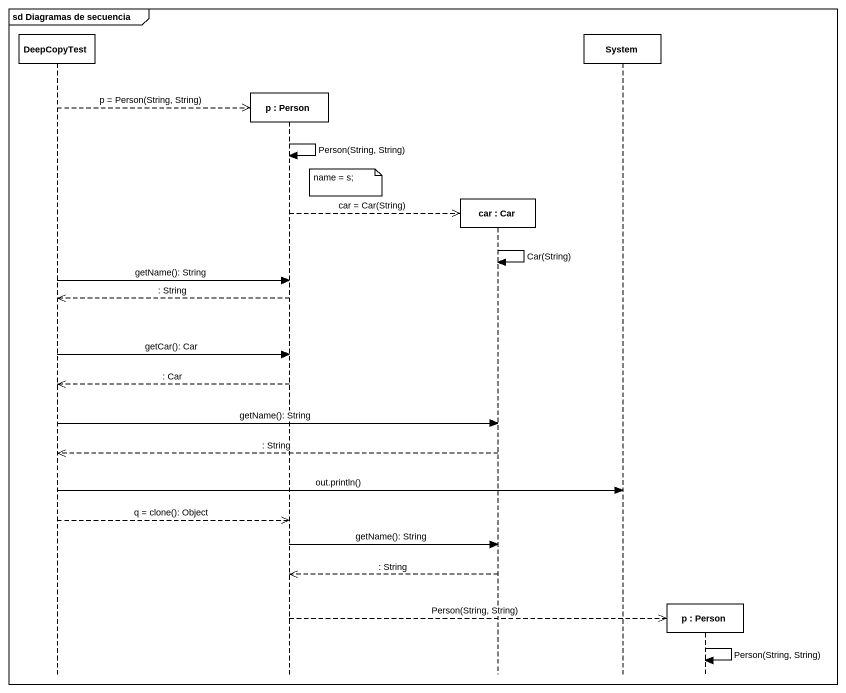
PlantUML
@startuml
mainframe sd Diagramas de secuencia
hide footbox
participant DeepCopyTest
participant "p : Person" as p
participant "car : Car" as car
participant System
participant "p : Person" as p_2

DeepCopyTest -->> p ** : p = Person(String, String)
p -> p : Person(String, String)
note right of p : name = s;
p -->> car ** : car = Car(String)
car -> car : Car(String)
DeepCopyTest -> p : getName(): String
p -->> DeepCopyTest : : String
DeepCopyTest -> p : getCar(): Car
p -->> DeepCopyTest : : Car
DeepCopyTest -> car : getName(): String
car -->> DeepCopyTest : : String
DeepCopyTest -> System : out.println()
DeepCopyTest -->> p : q = clone(): Object
p -> car : getName(): String
car -->> p : : String
p -->> p_2 ** : Person(String, String)
p_2 -> p_2 : Person(String, String)
@enduml
